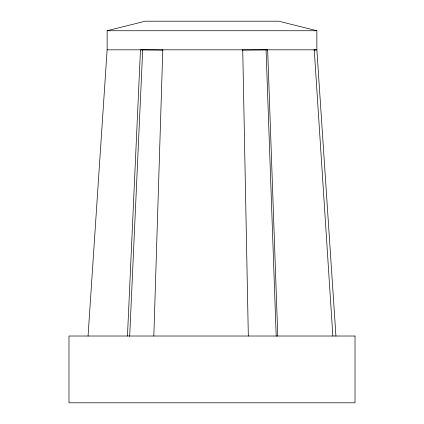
<?xml version="1.0" encoding="UTF-8"?>
<svg xmlns="http://www.w3.org/2000/svg" width="424" height="424" viewBox="0 0 424 424"><rect width="100%" height="100%" fill="white"/><g stroke="black" fill="none" stroke-linecap="round" stroke-linejoin="round"><path stroke-width="0.64" d="M153.833 336.02L162.784 49.82M127.465 336.02L140.471 49.82L163.023 50.069M129.675 336.269L142.681 50.069M88.06 336.02L107.124 49.82L107.124 30.74L145.262 21.2L278.738 21.2L316.876 30.74L316.876 49.82L335.941 336.02M242.464 50.069L267.655 49.82L277.778 336.02M313.718 50.032L316.876 49.82L107.124 49.82M107.124 30.74L316.876 30.74M314.264 49.82L332.856 336.02M266.076 50.069L276.194 336.269M242.735 49.82L248.321 336.02M355.01 336.02L68.99 336.02L68.99 402.8L355.01 402.8L355.01 336.02"/></g></svg>
